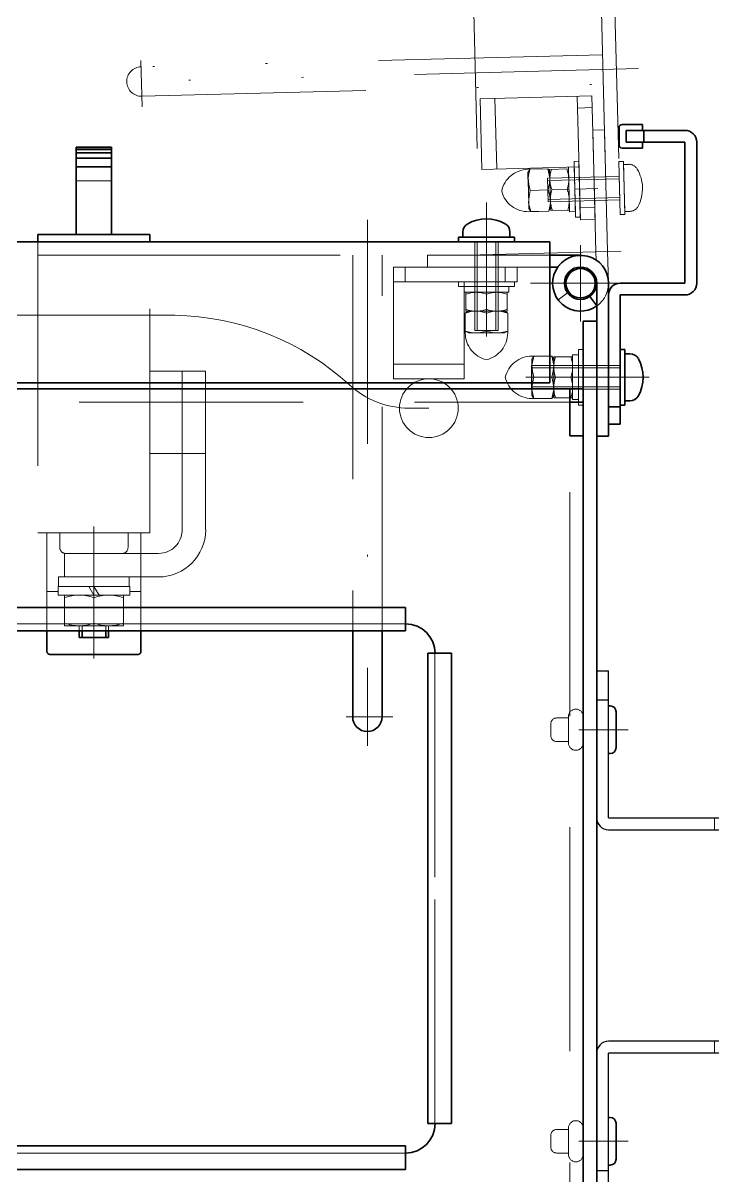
# Model space of a CAD drawing. Header units: millimetres. Extents: x 10 to 832, y 7 to 590.
# Drawn here: x 455 to 494.1, y 53.7 to 119.1 of the extents above; entities that cross this region are included whole.
import ezdxf

# ---------------------------------------------------------------- set-up
doc = ezdxf.new("R2010")
doc.units = ezdxf.units.MM
for name, pattern in [('DASHDOT', [25.3, 12.7, -6.3, 0, -6.3]), ('DASHED', [19, 12.7, -6.3]), ('DIVIDE', [31.6, 12.7, -6.3, 0, -6.3, 0, -6.3])]:
    doc.linetypes.add(name, pattern=pattern)
for name, color, linetype in [('GR1_01', 7, 'Continuous'), ('GR1_02', 7, 'Continuous'), ('GR1_04', 7, 'Continuous'), ('GR1_05', 7, 'Continuous'), ('GR1_07', 7, 'Continuous'), ('GR1_10', 7, 'Continuous'), ('GR1_11', 7, 'Continuous'), ('GR1_14', 7, 'Continuous'), ('GR1_16', 7, 'Continuous'), ('GR1_17', 7, 'Continuous')]:
    doc.layers.add(name, color=color, linetype=linetype)

# ---------------------------------------------------------------- blocks, each defined once
blk = doc.blocks.new('BLKF105')
at = {"layer": 'GR1_01', "color": 3, "linetype": 'Continuous', "lineweight": 35}
for p, q in [((403.267, 106.667), (484.833, 106.667)), ((484.833, 106.667), (484.833, 98.667)), ((402.5, 98.667), (484.833, 98.667))]:
    blk.add_line(p, q, dxfattribs=at)
at = {"layer": 'GR1_01', "color": 4, "linetype": 'DASHED', "lineweight": 13}
blk.add_line((403.267, 105.9), (484.833, 105.9), dxfattribs=at)
blk = doc.blocks.new('BLKF106')
at = {"layer": 'GR1_07', "color": 4, "linetype": 'DASHDOT', "lineweight": 13}
for p, q in [((481.25, 102.959), (481.25, 108.9)), ((486.583, 102.15), (486.583, 106.483)), ((488.75, 104.317), (483.75, 104.317)), ((484.297, 98.983), (490.297, 98.983))]:
    blk.add_line(p, q, dxfattribs=at)
at = {"layer": 'GR1_07', "color": 4, "linetype": 'DASHED', "lineweight": 13}
for p, q in [((477.917, 105.9), (477.917, 105.233)), ((484.833, 105.9), (477.917, 105.9)), ((477.917, 105.233), (484.833, 105.233))]:
    blk.add_line(p, q, dxfattribs=at)
at = {"layer": 'GR1_07', "color": 3, "linetype": 'Continuous', "lineweight": 35}
for p, q in [((484.833, 105.233), (484.833, 105.9)), ((486.583, 105.9), (484.833, 105.9)), ((484.833, 105.233), (485.292, 105.233)), ((487.5, 104.317), (487.5, 95.65)), ((488.167, 95.65), (488.167, 104.317)), ((487.5, 103.026), (487.114, 103.569)), ((487.5, 95.65), (488.167, 95.65))]:
    blk.add_line(p, q, dxfattribs=at)
for radius in [0.917, 0.833]:
    blk.add_circle((486.583, 104.317), radius, dxfattribs=at)
blk.add_arc((486.583, 104.317), 1.583, 360, 305.37654, dxfattribs=at)
blk = doc.blocks.new('BLKF107')
at = {"layer": 'GR1_02', "color": 3, "linetype": 'Continuous', "lineweight": 35}
for p, q in [((486.733, 102.167), (487.5, 102.167)), ((486.733, 102.167), (486.733, 98.333)), ((487.5, 102.167), (487.5, 40.767)), ((486.733, 98.333), (486.733, 40.767))]:
    blk.add_line(p, q, dxfattribs=at)
blk = doc.blocks.new('BLKF224')
at = {"layer": 'GR1_02', "color": 3, "linetype": 'Continuous', "lineweight": 35}
for p, q in [((439.167, 98.333), (486.733, 98.333)), ((485.967, 98.333), (485.967, 97.567)), ((486.733, 98.333), (486.733, 97.567)), ((485.967, 95.667), (485.967, 97.567)), ((485.967, 97.567), (486.733, 97.567)), ((485.967, 95.667), (486.733, 95.667)), ((486.733, 41.767), (486.733, 95.667))]:
    blk.add_line(p, q, dxfattribs=at)
at = {"layer": 'GR1_02', "color": 4, "linetype": 'DASHED', "lineweight": 13}
for p, q in [((439.167, 97.567), (485.967, 97.567)), ((485.967, 41.767), (485.967, 95.667))]:
    blk.add_line(p, q, dxfattribs=at)
blk = doc.blocks.new('BLKF255')
at = {"layer": 'GR1_05', "color": 4, "linetype": 'DASHED', "lineweight": 13}
for p, q in [((465.333, 99.33), (462.175, 99.33)), ((464, 99.33), (464, 94.663)), ((465.333, 99.33), (465.333, 90.33)), ((465.333, 94.663), (462.175, 94.663)), ((464, 94.663), (464, 90.33)), ((457.333, 88.997), (457.333, 87.663)), ((462.667, 88.997), (457.333, 88.997)), ((462.667, 87.663), (457.333, 87.663))]:
    blk.add_line(p, q, dxfattribs=at)
for radius in [1.333, 2.667]:
    blk.add_arc((462.667, 90.33), radius, 270, 0, dxfattribs=at)
blk = doc.blocks.new('BLKF319')
at = {"layer": 'GR1_01', "color": 4, "linetype": 'DASHED', "lineweight": 13}
for p, q in [((481.25, 104.104), (481.25, 105.437)), ((482.983, 105.233), (475.983, 105.233)), ((475.983, 105.233), (475.983, 98.9)), ((476.65, 105.233), (476.65, 104.4)), ((482.317, 104.4), (482.317, 105.233)), ((482.983, 104.4), (482.983, 105.233)), ((475.983, 104.4), (482.983, 104.4)), ((479.983, 104.4), (479.983, 98.9)), ((479.983, 99.733), (475.983, 99.733)), ((479.983, 98.9), (475.983, 98.9))]:
    blk.add_line(p, q, dxfattribs=at)
blk = doc.blocks.new('BLKF386')
at = {"layer": 'GR1_10', "color": 3, "linetype": 'Continuous', "lineweight": 35}
for p, q in [((489.167, 112.317), (489.167, 112.983)), ((492.5, 112.983), (489.167, 112.983)), ((490.167, 112.317), (490.167, 112.983)), ((492.5, 112.317), (489.167, 112.317)), ((492.5, 112.317), (492.5, 104.317)), ((493.167, 112.317), (493.167, 104.317)), ((492.5, 104.317), (488.833, 104.317)), ((488.167, 96.317), (488.167, 103.65)), ((492.5, 103.65), (488.833, 103.65)), ((488.833, 103.65), (489.1, 103.65)), ((488.833, 103.65), (488.833, 96.317)), ((488.167, 97.317), (488.833, 97.317)), ((488.167, 96.317), (488.833, 96.317))]:
    blk.add_line(p, q, dxfattribs=at)
at = {"layer": 'GR1_10', "color": 4, "linetype": 'DASHDOT', "lineweight": 13}
blk.add_line((489.884, 98.983), (487.217, 98.983), dxfattribs=at)
at = {"layer": 'GR1_10', "color": 3, "linetype": 'Continuous', "lineweight": 35}
for centre, start, end in [((492.5, 112.317), 0, 90), ((488.833, 103.65), 90, 180), ((492.5, 104.317), 270, 0)]:
    blk.add_arc(centre, 0.667, start, end, dxfattribs=at)
blk = doc.blocks.new('BLKF387')
at = {"layer": 'GR1_11', "color": 3, "linetype": 'Continuous', "lineweight": 35}
for p, q in [((488.767, 113.15), (488.767, 112.15)), ((488.933, 113.317), (490.1, 113.317)), ((490.1, 112.983), (490.1, 113.317)), ((489.167, 112.983), (490.1, 112.983)), ((489.167, 112.983), (489.167, 112.317)), ((488.933, 111.983), (490.1, 111.983)), ((489.167, 112.317), (490.1, 112.317)), ((490.1, 111.983), (490.1, 112.317))]:
    blk.add_line(p, q, dxfattribs=at)
for centre, start, end in [((488.933, 113.15), 90, 180), ((488.933, 112.15), 180, 270)]:
    blk.add_arc(centre, 0.167, start, end, dxfattribs=at)
blk = doc.blocks.new('BLKF432')
at = {"layer": 'GR1_02', "color": 4, "linetype": 'DASHED', "lineweight": 13}
for p, q in [((476.667, 85), (413.333, 85)), ((411.667, 56.667), (411.667, 83.333)), ((478.333, 56.667), (478.333, 83.333)), ((476.667, 55), (413.333, 55))]:
    blk.add_line(p, q, dxfattribs=at)
at = {"layer": 'GR1_02', "color": 3, "linetype": 'Continuous', "lineweight": 35}
for centre, start, end in [((413.333, 83.333), 90, 180), ((476.667, 83.333), 0, 90), ((413.333, 56.667), 180, 270), ((476.667, 56.667), 270, 0)]:
    blk.add_arc(centre, 1.667, start, end, dxfattribs=at)
blk = doc.blocks.new('BLKF433')
at = {"layer": 'GR1_11', "color": 3, "linetype": 'Continuous', "lineweight": 35}
for p, q in [((413.333, 85.933), (476.667, 85.933)), ((413.333, 85.933), (413.333, 84.6)), ((476.667, 85.933), (476.667, 84.6)), ((413.333, 84.6), (476.667, 84.6))]:
    blk.add_line(p, q, dxfattribs=at)
at = {"layer": 'GR1_11', "color": 4, "linetype": 'DASHED', "lineweight": 13}
blk.add_line((413.333, 85), (476.667, 85), dxfattribs=at)
blk = doc.blocks.new('BLKF434')
at = {"layer": 'GR1_11', "color": 3, "linetype": 'Continuous', "lineweight": 35}
for p, q in [((477.933, 83.333), (477.933, 56.667)), ((479.267, 83.333), (477.933, 83.333)), ((479.267, 83.333), (479.267, 56.667)), ((479.267, 56.667), (477.933, 56.667))]:
    blk.add_line(p, q, dxfattribs=at)
at = {"layer": 'GR1_11', "color": 4, "linetype": 'DASHED', "lineweight": 13}
blk.add_line((478.333, 83.333), (478.333, 56.667), dxfattribs=at)
blk = doc.blocks.new('BLKF435')
at = {"layer": 'GR1_11', "color": 3, "linetype": 'Continuous', "lineweight": 35}
for p, q in [((413.333, 55.4), (476.667, 55.4)), ((413.333, 54.067), (413.333, 55.4)), ((476.667, 54.067), (476.667, 55.4)), ((413.333, 54.067), (476.667, 54.067))]:
    blk.add_line(p, q, dxfattribs=at)
at = {"layer": 'GR1_11', "color": 4, "linetype": 'DASHED', "lineweight": 13}
blk.add_line((413.333, 55), (476.667, 55), dxfattribs=at)
blk = doc.blocks.new('BLKF446')
at = {"layer": 'GR1_04', "color": 4, "linetype": 'DASHED', "lineweight": 13}
for p, q in [((457.067, 90.167), (457.067, 89.33)), ((460.933, 90.167), (460.933, 89.33)), ((457.4, 88.997), (460.6, 88.997))]:
    blk.add_line(p, q, dxfattribs=at)
for centre, start, end in [((457.4, 89.33), 180, 270), ((460.6, 89.33), 270, 0)]:
    blk.add_arc(centre, 0.333, start, end, dxfattribs=at)
blk = doc.blocks.new('BLKF447')
at = {"layer": 'GR1_04', "color": 4, "linetype": 'DASHED', "lineweight": 13}
for p, q in [((458.167, 84.897), (458.167, 84.6)), ((458.333, 84.897), (458.333, 84.6)), ((459.667, 84.897), (459.667, 84.6)), ((459.833, 84.897), (459.833, 84.6))]:
    blk.add_line(p, q, dxfattribs=at)
at = {"layer": 'GR1_04', "color": 3, "linetype": 'Continuous', "lineweight": 35}
for p, q in [((458.167, 84.6), (458.167, 84.233)), ((458.333, 84.6), (458.333, 84.233)), ((459.667, 84.6), (459.667, 84.233)), ((459.833, 84.6), (459.833, 84.233)), ((459.833, 84.233), (458.167, 84.233))]:
    blk.add_line(p, q, dxfattribs=at)
blk = doc.blocks.new('BLKF448')
at = {"layer": 'GR1_04', "color": 4, "linetype": 'DASHED', "lineweight": 13}
for p, q in [((457, 87.13), (457, 87.663)), ((457, 87.663), (461, 87.663)), ((461, 87.663), (461, 87.13)), ((456.967, 86.63), (456.967, 87.13)), ((456.967, 87.13), (461.033, 87.13)), ((461, 87.13), (457, 87.13)), ((459, 86.63), (458.711, 87.13)), ((459.289, 86.63), (459, 87.13)), ((461.033, 87.13), (461.033, 86.63)), ((461.033, 86.63), (456.967, 86.63)), ((457.333, 84.897), (457.333, 86.63)), ((457.333, 86.63), (460.667, 86.63)), ((459, 85.046), (459, 86.63)), ((460.667, 86.63), (460.667, 84.897)), ((460.667, 84.897), (457.333, 84.897))]:
    blk.add_line(p, q, dxfattribs=at)
for centre, start, end in [((458.167, 84.223), 69.74384, 110.25616), ((459.833, 84.223), 69.74384, 110.25616), ((458.167, 87.304), 249.74384, 290.25616), ((459.833, 87.304), 249.74384, 290.25616)]:
    blk.add_arc(centre, 2.407, start, end, dxfattribs=at)
blk = doc.blocks.new('BLKF445')
at = {"layer": 'GR1_04', "color": 3, "linetype": 'Continuous', "lineweight": 35}
for p, q in [((458, 107.083), (458, 112.04)), ((458, 112.04), (460, 112.04)), ((460, 112.007), (458, 112.007)), ((460, 111.907), (458, 111.907)), ((460, 112.04), (460, 107.083)), ((460, 111.707), (458, 111.707)), ((460, 111.407), (458, 111.407)), ((460, 110.907), (458, 110.907)), ((462.175, 107.083), (455.825, 107.083)), ((455.825, 107.083), (455.825, 106.667)), ((462.175, 106.667), (462.175, 107.083)), ((456.333, 84.6), (456.333, 83.433)), ((461.667, 84.6), (461.667, 83.433)), ((456.5, 83.267), (461.5, 83.267))]:
    blk.add_line(p, q, dxfattribs=at)
at = {"layer": 'GR1_04', "color": 4, "linetype": 'DASHED', "lineweight": 13}
for p, q in [((458, 110.125), (460, 110.125)), ((455.817, 107.083), (455.825, 107.083)), ((455.825, 106.667), (455.825, 90.167)), ((462.175, 90.167), (462.175, 106.667)), ((455.825, 105.9), (462.175, 105.9)), ((455.825, 90.167), (462.175, 90.167)), ((456.333, 90.167), (456.333, 84.6)), ((461.667, 90.167), (461.667, 84.6)), ((456.333, 86.833), (456.967, 86.833)), ((461.033, 86.833), (461.667, 86.833))]:
    blk.add_line(p, q, dxfattribs=at)
at = {"layer": 'GR1_04', "color": 4, "linetype": 'DASHDOT', "lineweight": 13}
blk.add_line((459, 90.529), (459, 83.036), dxfattribs=at)
at = {"layer": 'GR1_04', "color": 3, "linetype": 'Continuous', "lineweight": 35}
for centre, start, end in [((456.5, 83.433), 180, 270), ((461.5, 83.433), 270, 360)]:
    blk.add_arc(centre, 0.167, start, end, dxfattribs=at)
at = {"layer": 'GR1_04', "color": 4, "linetype": 'DASHED', "lineweight": 13}
for name in ['BLKF446', 'BLKF448']:
    blk.add_blockref(name, (0, 0), dxfattribs=at)
at = {"layer": 'GR1_04', "color": 3, "linetype": 'Continuous', "lineweight": 35}
blk.add_blockref('BLKF447', (0, 0), dxfattribs=at)
blk = doc.blocks.new('BLKF460')
at = {"layer": 'GR1_17', "color": 4, "linetype": 'DIVIDE', "lineweight": 13}
blk.add_line((463.588, 102.5), (435, 102.5), dxfattribs=at)
for centre, radius, start, end in [((435, 95.5), 7, 90, 270), ((443, 95.5), 7, 90, 270), ((451, 95.5), 7, 90, 270), ((463.333, 87.502), 15, 47.43909, 89.02767), ((476.861, 102.233), 5, 227.43909, 270)]:
    blk.add_arc(centre, radius, start, end, dxfattribs=at)
blk = doc.blocks.new('BLKF470')
at = {"layer": 'GR1_01', "color": 4, "linetype": 'DASHED', "lineweight": 13}
for p, q in [((473.667, 105.9), (473.667, 84.6)), ((475.333, 84.6), (475.333, 105.9))]:
    blk.add_line(p, q, dxfattribs=at)
at = {"layer": 'GR1_01', "color": 3, "linetype": 'Continuous', "lineweight": 35}
for p, q in [((473.667, 84.6), (473.667, 79.733)), ((475.333, 79.733), (475.333, 84.6))]:
    blk.add_line(p, q, dxfattribs=at)
blk.add_arc((474.5, 79.733), 0.833, 180, 0, dxfattribs=at)
blk = doc.blocks.new('BLKF469')
at = {"layer": 'GR1_01', "color": 4, "linetype": 'DASHDOT', "lineweight": 13}
for p, q in [((474.5, 107.917), (474.5, 78.091)), ((473.299, 79.733), (475.944, 79.733))]:
    blk.add_line(p, q, dxfattribs=at)
at = {"layer": 'GR1_01', "color": 3, "linetype": 'Continuous', "lineweight": 35}
blk.add_blockref('BLKF470', (0, 0), dxfattribs=at)
blk = doc.blocks.new('BLKF472')
at = {"layer": 'GR1_01', "color": 4, "linetype": 'DIVIDE', "lineweight": 13}
for p, q in [((487.828, 117.27), (461.67, 116.585)), ((461.714, 114.919), (487.872, 115.604))]:
    blk.add_line(p, q, dxfattribs=at)
blk.add_arc((461.692, 115.752), 0.833, 91.5, 271.5, dxfattribs=at)
blk = doc.blocks.new('BLKF471')
at = {"layer": 'GR1_01', "color": 4, "linetype": 'DIVIDE', "lineweight": 13}
for p, q in [((489.866, 116.49), (460.05, 115.709)), ((461.661, 116.952), (461.73, 114.309))]:
    blk.add_line(p, q, dxfattribs=at)
blk.add_blockref('BLKF472', (0, 0), dxfattribs=at)
blk = doc.blocks.new('BLKF555')
at = {"layer": 'GR1_10', "color": 3, "linetype": 'Continuous', "lineweight": 25}
for p, q in [((487.5, 82.333), (488.167, 82.333)), ((487.5, 82.333), (487.5, 74)), ((488.167, 74), (488.167, 82.333)), ((488.167, 80.667), (487.5, 80.667)), ((488.167, 74), (496.833, 74)), ((488.167, 73.333), (496.833, 73.333)), ((496.833, 73.333), (496.833, 61.333)), ((497.5, 73.333), (497.5, 61.333)), ((496.833, 61.333), (488.167, 61.333)), ((487.5, 52.333), (487.5, 60.667)), ((496.833, 60.667), (488.167, 60.667)), ((488.167, 52.333), (488.167, 60.667)), ((487.5, 54), (488.167, 54)), ((488.167, 52.333), (487.5, 52.333))]:
    blk.add_line(p, q, dxfattribs=at)
at = {"layer": 'GR1_10', "color": 4, "linetype": 'DASHED', "lineweight": 13}
for p, q in [((494.167, 74), (494.167, 73.333)), ((496.833, 70.667), (497.5, 70.667)), ((496.833, 64), (497.5, 64)), ((494.167, 61.333), (494.167, 60.667))]:
    blk.add_line(p, q, dxfattribs=at)
at = {"layer": 'GR1_10', "color": 3, "linetype": 'Continuous', "lineweight": 25}
for centre, start, end in [((488.167, 74), 180, 270), ((496.833, 73.333), 0, 90), ((488.167, 60.667), 90, 180), ((496.833, 61.333), 270, 0)]:
    blk.add_arc(centre, 0.667, start, end, dxfattribs=at)
blk = doc.blocks.new('BLKF554')
at = {"layer": 'GR1_10', "color": 4, "linetype": 'DASHDOT', "lineweight": 13}
for p, q in [((486.483, 79), (489.283, 79)), ((486.483, 55.667), (489.283, 55.667))]:
    blk.add_line(p, q, dxfattribs=at)
at = {"layer": 'GR1_10', "color": 3, "linetype": 'Continuous', "lineweight": 25}
blk.add_blockref('BLKF555', (0, 0), dxfattribs=at)
blk = doc.blocks.new('BLKF579')
at = {"layer": 'GR1_10', "color": 4, "linetype": 'DASHDOT', "lineweight": 13}
blk.add_line((481.25, 108.3), (481.25, 101.3), dxfattribs=at)
at = {"layer": 'GR1_10', "color": 3, "linetype": 'Continuous', "lineweight": 35}
for p, q in [((479.917, 106.933), (479.917, 107.219)), ((482.583, 106.933), (482.583, 107.219)), ((479.667, 106.933), (479.667, 106.667)), ((482.833, 106.933), (479.667, 106.933)), ((479.667, 106.667), (482.833, 106.667)), ((479.917, 106.933), (482.583, 106.933)), ((482.833, 106.667), (482.833, 106.933))]:
    blk.add_line(p, q, dxfattribs=at)
at = {"layer": 'GR1_10', "color": 4, "linetype": 'DASHED', "lineweight": 13}
for p, q in [((480.583, 106.667), (480.583, 101.642)), ((480.583, 106.667), (481.917, 106.667)), ((480.717, 106.667), (480.717, 101.642)), ((481.783, 106.667), (481.783, 101.642)), ((481.917, 106.667), (481.917, 101.642)), ((480.583, 101.642), (481.917, 101.642))]:
    blk.add_line(p, q, dxfattribs=at)
at = {"layer": 'GR1_10', "color": 3, "linetype": 'Continuous', "lineweight": 35}
for centre, radius, start, end in [((481.25, 105.8), 2.167, 60.84463, 119.15537), ((480.458, 107.219), 0.542, 119.15537, 180), ((482.042, 107.219), 0.542, 360, 60.84463)]:
    blk.add_arc(centre, radius, start, end, dxfattribs=at)
blk = doc.blocks.new('BLKF580')
at = {"layer": 'GR1_10', "color": 3, "linetype": 'Continuous', "lineweight": 35}
for p, q in [((488.833, 97.4), (488.833, 100.567)), ((488.833, 100.567), (489.1, 100.567)), ((489.1, 100.567), (489.1, 97.4)), ((489.1, 100.317), (489.386, 100.317)), ((489.1, 97.65), (489.1, 100.317)), ((489.1, 97.4), (488.833, 97.4)), ((489.1, 97.65), (489.386, 97.65))]:
    blk.add_line(p, q, dxfattribs=at)
at = {"layer": 'GR1_10', "color": 4, "linetype": 'DASHED', "lineweight": 13}
for p, q in [((488.833, 99.65), (483.808, 99.65)), ((483.808, 98.317), (483.808, 99.65)), ((488.833, 99.517), (483.808, 99.517)), ((488.833, 98.317), (488.833, 99.65)), ((488.833, 98.45), (483.808, 98.45)), ((488.833, 98.317), (483.808, 98.317))]:
    blk.add_line(p, q, dxfattribs=at)
at = {"layer": 'GR1_10', "color": 4, "linetype": 'DASHDOT', "lineweight": 13}
blk.add_line((490.467, 98.983), (483.475, 98.983), dxfattribs=at)
at = {"layer": 'GR1_10', "color": 3, "linetype": 'Continuous', "lineweight": 35}
for centre, radius, start, end in [((489.386, 99.775), 0.542, 29.15537, 90), ((487.967, 98.983), 2.167, 330.84463, 29.15537), ((489.386, 98.192), 0.542, 270, 330.84463)]:
    blk.add_arc(centre, radius, start, end, dxfattribs=at)
blk = doc.blocks.new('BLKF582')
at = {"layer": 'GR1_10', "color": 4, "linetype": 'DASHED', "lineweight": 13}
for p, q in [((483.937, 100.186), (483.829, 100)), ((483.829, 100.186), (484.959, 100.186)), ((483.937, 100.186), (483.858, 99.842)), ((483.937, 100.186), (484.959, 100.186)), ((485.067, 100), (484.959, 100.186)), ((484.959, 100.186), (485.038, 99.842)), ((483.829, 100), (483.829, 99.839)), ((483.858, 99.842), (483.829, 99.678)), ((483.829, 99.839), (483.829, 98.983)), ((483.829, 99.678), (483.859, 99.325)), ((485.067, 99.678), (485.037, 99.325)), ((485.038, 99.842), (485.067, 99.678)), ((485.067, 100), (485.067, 99.839)), ((485.067, 99.839), (485.067, 98.983)), ((483.829, 98.128), (483.829, 98.983)), ((483.859, 99.325), (483.937, 98.983)), ((483.859, 98.641), (483.937, 98.983)), ((483.937, 98.983), (484.959, 98.983)), ((483.937, 98.983), (484.959, 98.983)), ((485.037, 99.325), (484.959, 98.983)), ((485.037, 98.641), (484.959, 98.983)), ((485.067, 98.128), (485.067, 98.983)), ((483.829, 98.289), (483.859, 98.641)), ((483.858, 98.125), (483.829, 98.289)), ((483.829, 97.967), (483.829, 98.128)), ((483.937, 97.78), (483.858, 98.125)), ((484.959, 97.78), (485.038, 98.125)), ((485.067, 98.289), (485.037, 98.641)), ((485.038, 98.125), (485.067, 98.289)), ((485.067, 97.967), (485.067, 98.128)), ((483.937, 97.78), (483.829, 97.967)), ((483.829, 97.78), (484.959, 97.78)), ((483.937, 97.78), (484.959, 97.78)), ((485.067, 97.967), (484.959, 97.78))]:
    blk.add_line(p, q, dxfattribs=at)
blk = doc.blocks.new('BLKF581')
at = {"layer": 'GR1_10', "color": 4, "linetype": 'DASHED', "lineweight": 13}
for centre, start, end in [((483.829, 98.634), 90, 167.00131), ((483.829, 99.332), 192.99869, 270)]:
    blk.add_arc(centre, 1.552, start, end, dxfattribs=at)
blk.add_blockref('BLKF582', (0, 0), dxfattribs=at)
blk = doc.blocks.new('BLKF583')
at = {"layer": 'GR1_10', "color": 4, "linetype": 'DASHED', "lineweight": 13}
for p, q in [((485.067, 100.15), (485.067, 97.817)), ((486.133, 100.15), (485.067, 100.15)), ((486.133, 100.25), (486.133, 97.717)), ((486.467, 100.25), (486.133, 100.25)), ((486.133, 97.817), (486.133, 100.15)), ((486.467, 100.567), (486.467, 97.4)), ((486.733, 100.567), (486.467, 100.567)), ((486.467, 97.717), (486.467, 100.25)), ((486.733, 97.4), (486.733, 100.567)), ((485.171, 98.983), (486.133, 98.983)), ((485.067, 97.817), (486.133, 97.817)), ((486.133, 97.717), (486.467, 97.717)), ((486.467, 97.4), (486.733, 97.4))]:
    blk.add_line(p, q, dxfattribs=at)
for centre, start, end in [((486.752, 99.567), 159.74384, 200.25616), ((484.448, 99.567), 339.74384, 20.25616), ((486.752, 98.4), 159.74384, 200.25616), ((484.448, 98.4), 339.74384, 20.25616)]:
    blk.add_arc(centre, 1.685, start, end, dxfattribs=at)
blk = doc.blocks.new('BLKF585')
at = {"layer": 'GR1_10', "color": 4, "linetype": 'DASHED', "lineweight": 13}
for p, q in [((480.233, 102.733), (480.047, 102.626)), ((480.047, 102.626), (480.392, 102.705)), ((480.233, 102.733), (480.394, 102.733)), ((480.392, 102.705), (480.556, 102.733)), ((480.394, 102.733), (481.25, 102.733)), ((480.556, 102.733), (480.908, 102.704)), ((480.908, 102.704), (481.25, 102.626)), ((482.106, 102.733), (481.25, 102.733)), ((481.592, 102.704), (481.25, 102.626)), ((481.944, 102.733), (481.592, 102.704)), ((482.108, 102.705), (481.944, 102.733)), ((482.267, 102.733), (482.106, 102.733)), ((482.453, 102.626), (482.108, 102.705)), ((482.267, 102.733), (482.453, 102.626)), ((480.047, 101.603), (480.047, 102.626)), ((480.047, 101.496), (480.047, 102.626)), ((481.25, 101.603), (481.25, 102.626)), ((481.25, 101.603), (481.25, 102.626)), ((482.453, 101.496), (482.453, 102.626)), ((482.453, 101.603), (482.453, 102.626)), ((480.047, 101.603), (480.233, 101.496)), ((480.047, 101.603), (480.392, 101.525)), ((480.233, 101.496), (480.394, 101.496)), ((480.392, 101.525), (480.556, 101.496)), ((480.394, 101.496), (481.25, 101.496)), ((480.556, 101.496), (480.908, 101.525)), ((480.908, 101.525), (481.25, 101.603)), ((481.592, 101.525), (481.25, 101.603)), ((482.106, 101.496), (481.25, 101.496)), ((481.944, 101.496), (481.592, 101.525)), ((482.108, 101.525), (481.944, 101.496)), ((482.267, 101.496), (482.106, 101.496)), ((482.453, 101.603), (482.108, 101.525)), ((482.453, 101.603), (482.267, 101.496))]:
    blk.add_line(p, q, dxfattribs=at)
blk = doc.blocks.new('BLKF584')
at = {"layer": 'GR1_10', "color": 4, "linetype": 'DASHED', "lineweight": 13}
for centre, start, end in [((481.599, 101.496), 180, 257.00131), ((480.901, 101.496), 282.99869, 0)]:
    blk.add_arc(centre, 1.552, start, end, dxfattribs=at)
blk.add_blockref('BLKF585', (0, 0), dxfattribs=at)
blk = doc.blocks.new('BLKF586')
at = {"layer": 'GR1_10', "color": 4, "linetype": 'DASHED', "lineweight": 13}
for p, q in [((482.833, 104.4), (479.667, 104.4)), ((479.667, 104.4), (479.667, 104.133)), ((479.667, 104.133), (482.833, 104.133)), ((482.517, 104.133), (479.983, 104.133)), ((479.983, 104.133), (479.983, 103.8)), ((482.517, 103.8), (482.517, 104.133)), ((482.833, 104.133), (482.833, 104.4)), ((479.983, 103.8), (482.517, 103.8)), ((482.417, 103.8), (480.083, 103.8)), ((480.083, 103.8), (480.083, 102.733)), ((481.25, 102.838), (481.25, 103.8)), ((482.417, 102.733), (482.417, 103.8)), ((480.083, 102.733), (482.417, 102.733))]:
    blk.add_line(p, q, dxfattribs=at)
for centre, start, end in [((480.667, 102.115), 69.74384, 110.25616), ((481.833, 102.115), 69.74384, 110.25616), ((480.667, 104.418), 249.74384, 290.25616), ((481.833, 104.418), 249.74384, 290.25616)]:
    blk.add_arc(centre, 1.685, start, end, dxfattribs=at)
blk = doc.blocks.new('BLKF604')
at = {"layer": 'GR1_14', "color": 4, "linetype": 'DIVIDE', "lineweight": 13}
for p, q in [((487.222, 114.937), (480.891, 114.771)), ((480.996, 110.773), (480.891, 114.771)), ((481.829, 110.794), (481.724, 114.793)), ((486.389, 114.915), (486.572, 107.918)), ((487.405, 107.939), (487.222, 114.937)), ((487.24, 114.271), (486.407, 114.249)), ((486.494, 110.917), (480.996, 110.773)), ((486.231, 109.643), (487.564, 109.678)), ((486.555, 108.584), (487.388, 108.606)), ((486.572, 107.918), (487.405, 107.939))]:
    blk.add_line(p, q, dxfattribs=at)
blk = doc.blocks.new('BLKF607')
at = {"layer": 'GR1_14', "color": 4, "linetype": 'DIVIDE', "lineweight": 13}
for p, q in [((483.593, 110.777), (484.722, 110.806)), ((483.7, 110.78), (483.597, 110.591)), ((483.597, 110.591), (483.602, 110.43)), ((483.7, 110.78), (483.63, 110.433)), ((483.7, 110.78), (484.722, 110.806)), ((484.834, 110.623), (484.722, 110.806)), ((484.722, 110.806), (484.81, 110.464)), ((484.834, 110.623), (484.839, 110.462)), ((483.602, 110.43), (483.624, 109.574)), ((483.63, 110.433), (483.606, 110.269)), ((483.606, 110.269), (483.644, 109.917)), ((483.644, 109.917), (483.731, 109.577)), ((484.823, 109.948), (484.754, 109.604)), ((484.81, 110.464), (484.843, 110.301)), ((484.843, 110.301), (484.823, 109.948)), ((484.839, 110.462), (484.861, 109.607)), ((483.646, 108.719), (483.624, 109.574)), ((483.642, 108.88), (483.662, 109.233)), ((483.662, 109.233), (483.731, 109.577)), ((483.731, 109.577), (484.754, 109.604)), ((483.731, 109.577), (484.754, 109.604)), ((484.841, 109.264), (484.754, 109.604)), ((484.879, 108.912), (484.841, 109.264)), ((484.883, 108.751), (484.861, 109.607)), ((483.675, 108.717), (483.642, 108.88)), ((483.651, 108.558), (483.646, 108.719)), ((483.763, 108.375), (483.651, 108.558)), ((483.763, 108.375), (483.675, 108.717)), ((484.785, 108.401), (484.855, 108.748)), ((484.888, 108.59), (484.785, 108.401)), ((484.855, 108.748), (484.879, 108.912)), ((484.888, 108.59), (484.883, 108.751)), ((483.656, 108.372), (484.785, 108.401)), ((483.763, 108.375), (484.785, 108.401))]:
    blk.add_line(p, q, dxfattribs=at)
blk = doc.blocks.new('BLKF606')
at = {"layer": 'GR1_14', "color": 4, "linetype": 'DIVIDE', "lineweight": 13}
for centre, start, end in [((483.633, 109.225), 91.5, 168.50131), ((483.615, 109.923), 194.49869, 271.5)]:
    blk.add_arc(centre, 1.552, start, end, dxfattribs=at)
blk.add_blockref('BLKF607', (0, 0), dxfattribs=at)
blk = doc.blocks.new('BLKF608')
at = {"layer": 'GR1_14', "color": 4, "linetype": 'DIVIDE', "lineweight": 13}
for p, q in [((486.486, 111.233), (486.219, 111.226)), ((486.219, 111.226), (486.302, 108.061)), ((486.568, 108.068), (486.486, 111.233)), ((485.897, 110.801), (484.83, 110.773)), ((484.83, 110.773), (484.891, 108.44)), ((486.227, 110.91), (485.894, 110.901)), ((485.894, 110.901), (485.96, 108.368)), ((485.958, 108.468), (485.897, 110.801)), ((486.294, 108.377), (486.227, 110.91)), ((484.965, 109.609), (485.927, 109.635)), ((484.891, 108.44), (485.958, 108.468)), ((485.96, 108.368), (486.294, 108.377)), ((486.302, 108.061), (486.568, 108.068))]:
    blk.add_line(p, q, dxfattribs=at)
for centre, start, end in [((486.53, 110.234), 161.24384, 201.75616), ((484.228, 110.174), 341.24384, 21.75616), ((486.56, 109.068), 161.24384, 201.75616), ((484.258, 109.007), 341.24384, 21.75616)]:
    blk.add_arc(centre, 1.685, start, end, dxfattribs=at)
blk = doc.blocks.new('BLKF609')
at = {"layer": 'GR1_14', "color": 4, "linetype": 'DIVIDE', "lineweight": 13}
for p, q in [((478.734, 188.223), (480.889, 105.918)), ((485.985, 187.646), (488.12, 106.108)), ((486.752, 187.666), (488.887, 106.128)), ((488.887, 106.128), (480.889, 105.918))]:
    blk.add_line(p, q, dxfattribs=at)
blk = doc.blocks.new('BLKF610')
at = {"layer": 'GR1_14', "color": 4, "linetype": 'DIVIDE', "lineweight": 13}
for p, q in [((487.939, 113.022), (487.273, 113.004)), ((487.273, 113.004), (487.454, 106.09)), ((488.12, 106.108), (487.939, 113.022)), ((487.454, 106.09), (488.12, 106.108)), ((487.454, 106.09), (487.466, 105.631)), ((488.166, 104.358), (488.12, 106.108)), ((485.317, 103.367), (485.85, 103.767))]:
    blk.add_line(p, q, dxfattribs=at)
for radius in [0.917, 0.833]:
    blk.add_circle((486.583, 104.317), radius, dxfattribs=at)
blk.add_arc((486.583, 104.317), 1.583, 271.5, 216.87654, dxfattribs=at)
blk = doc.blocks.new('BLKF611')
at = {"layer": 'GR1_14', "color": 4, "linetype": 'DIVIDE', "lineweight": 13}
for p, q in [((489.02, 111.216), (488.754, 111.209)), ((488.754, 111.209), (488.832, 108.21)), ((489.099, 108.217), (489.02, 111.216)), ((489.025, 111.05), (489.31, 111.057)), ((489.025, 111.05), (489.094, 108.384)), ((488.775, 110.376), (484.71, 110.27)), ((484.71, 110.27), (484.745, 108.937)), ((488.779, 110.243), (484.714, 110.136)), ((488.775, 110.376), (488.81, 109.043)), ((488.807, 109.177), (484.742, 109.07)), ((488.81, 109.043), (484.745, 108.937)), ((488.832, 108.21), (489.099, 108.217)), ((489.094, 108.384), (489.38, 108.391))]:
    blk.add_line(p, q, dxfattribs=at)
for centre, radius, start, end in [((489.324, 110.516), 0.542, 30.65537, 91.5), ((487.927, 109.687), 2.167, 332.34463, 30.65537), ((489.366, 108.933), 0.542, 271.5, 332.34463)]:
    blk.add_arc(centre, radius, start, end, dxfattribs=at)
blk = doc.blocks.new('BLKF605')
at = {"layer": 'GR1_14', "color": 4, "linetype": 'DIVIDE', "lineweight": 13}
for name in ['BLKF609', 'BLKF610', 'BLKF611', 'BLKF608', 'BLKF606']:
    blk.add_blockref(name, (0, 0), dxfattribs=at)
blk = doc.blocks.new('BLKF587')
at = {"layer": 'GR1_14', "color": 4, "linetype": 'DIVIDE', "lineweight": 13}
for name in ['BLKF605', 'BLKF604']:
    blk.add_blockref(name, (0, 0), dxfattribs=at)
blk = doc.blocks.new('BLKF626')
at = {"layer": 'GR1_10', "color": 4, "linetype": 'DASHED', "lineweight": 13}
for p, q in [((485.9, 78.25), (485.9, 79.75)), ((486.733, 78.25), (486.733, 79.75)), ((484.898, 78.667), (484.898, 79.333)), ((485.231, 79.667), (485.679, 79.667)), ((485.679, 79.667), (485.9, 79.667)), ((485.231, 78.333), (485.679, 78.333)), ((485.679, 78.333), (485.9, 78.333))]:
    blk.add_line(p, q, dxfattribs=at)
at = {"layer": 'GR1_10', "color": 3, "linetype": 'Continuous', "lineweight": 35}
for p, q in [((488.267, 80.35), (488.167, 80.35)), ((488.6, 77.983), (488.6, 80.017)), ((488.267, 77.65), (488.167, 77.65))]:
    blk.add_line(p, q, dxfattribs=at)
at = {"layer": 'GR1_10', "color": 4, "linetype": 'DASHED', "lineweight": 13}
for centre, radius, start, end in [((486.317, 79.75), 0.417, 0, 180), ((485.231, 79.333), 0.333, 90, 180), ((485.231, 78.667), 0.333, 180, 270), ((486.317, 78.25), 0.417, 180, 0)]:
    blk.add_arc(centre, radius, start, end, dxfattribs=at)
at = {"layer": 'GR1_10', "color": 3, "linetype": 'Continuous', "lineweight": 35}
for centre, start, end in [((488.267, 80.017), 0, 90), ((488.267, 77.983), 270, 0)]:
    blk.add_arc(centre, 0.333, start, end, dxfattribs=at)
blk = doc.blocks.new('BLKF627')
at = {"layer": 'GR1_10', "color": 3, "linetype": 'Continuous', "lineweight": 35}
for p, q in [((488.267, 57.017), (488.167, 57.017)), ((488.6, 54.65), (488.6, 56.683)), ((488.267, 54.317), (488.167, 54.317))]:
    blk.add_line(p, q, dxfattribs=at)
at = {"layer": 'GR1_10', "color": 4, "linetype": 'DASHED', "lineweight": 13}
for p, q in [((485.231, 56.333), (485.679, 56.333)), ((485.679, 56.333), (485.9, 56.333)), ((485.9, 54.917), (485.9, 56.417)), ((486.733, 54.917), (486.733, 56.417)), ((484.898, 55.333), (484.898, 56)), ((485.231, 55), (485.679, 55)), ((485.679, 55), (485.9, 55))]:
    blk.add_line(p, q, dxfattribs=at)
at = {"layer": 'GR1_10', "color": 3, "linetype": 'Continuous', "lineweight": 35}
for centre, start, end in [((488.267, 56.683), 0, 90), ((488.267, 54.65), 270, 0)]:
    blk.add_arc(centre, 0.333, start, end, dxfattribs=at)
at = {"layer": 'GR1_10', "color": 4, "linetype": 'DASHED', "lineweight": 13}
for centre, radius, start, end in [((485.231, 56), 0.333, 90, 180), ((486.317, 56.417), 0.417, 0, 180), ((485.231, 55.333), 0.333, 180, 270), ((486.317, 54.917), 0.417, 180, 0)]:
    blk.add_arc(centre, radius, start, end, dxfattribs=at)

msp = doc.modelspace()

# ---------------------------------------------------------------- linework, layer by layer
at = {"layer": 'GR1_14', "color": 4, "linetype": 'DIVIDE', "lineweight": 13}
msp.add_arc((486.583, 104.317), 84.273, 95.34422, 183.84422, dxfattribs=at)
at = {"layer": 'GR1_16', "color": 4, "linetype": 'Continuous', "lineweight": 13}
msp.add_arc((481.079, 98.667), 95.1, 91.5, 180, dxfattribs=at)
at = {"layer": 'GR1_17', "color": 4, "linetype": 'DIVIDE', "lineweight": 13}
msp.add_line((477.983, 97.233), (476.861, 97.233), dxfattribs=at)
msp.add_circle((477.983, 97.233), 1.667, dxfattribs=at)

# ---------------------------------------------------------------- block references
at = {"layer": 'GR1_01', "color": 4, "linetype": 'DIVIDE', "lineweight": 13}
msp.add_blockref('BLKF471', (0, 0), dxfattribs=at)
at = {"layer": 'GR1_01', "color": 4, "linetype": 'DASHDOT', "lineweight": 13}
msp.add_blockref('BLKF469', (0, 0), dxfattribs=at)
at = {"layer": 'GR1_01', "color": 3, "linetype": 'Continuous', "lineweight": 35}
msp.add_blockref('BLKF105', (0, 0), dxfattribs=at)
at = {"layer": 'GR1_01', "color": 4, "linetype": 'DASHED', "lineweight": 13}
msp.add_blockref('BLKF319', (0, 0), dxfattribs=at)
at = {"layer": 'GR1_02', "color": 3, "linetype": 'Continuous', "lineweight": 35}
for name in ['BLKF107', 'BLKF224']:
    msp.add_blockref(name, (0, 0), dxfattribs=at)
at = {"layer": 'GR1_02', "color": 3, "linetype": 'DASHED', "lineweight": 13}
msp.add_blockref('BLKF432', (0, 0), dxfattribs=at)
at = {"layer": 'GR1_04', "color": 3, "linetype": 'Continuous', "lineweight": 35}
msp.add_blockref('BLKF445', (0, 0), dxfattribs=at)
at = {"layer": 'GR1_05', "color": 4, "linetype": 'DASHED', "lineweight": 13}
msp.add_blockref('BLKF255', (0, 0), dxfattribs=at)
at = {"layer": 'GR1_07', "color": 3, "linetype": 'Continuous', "lineweight": 35}
msp.add_blockref('BLKF106', (0, 0), dxfattribs=at)
at = {"layer": 'GR1_10', "color": 3, "linetype": 'Continuous', "lineweight": 35}
for name in ['BLKF386', 'BLKF579', 'BLKF580']:
    msp.add_blockref(name, (0, 0), dxfattribs=at)
at = {"layer": 'GR1_10', "color": 4, "linetype": 'DASHED', "lineweight": 13}
for name in ['BLKF586', 'BLKF584', 'BLKF581', 'BLKF583', 'BLKF626', 'BLKF627']:
    msp.add_blockref(name, (0, 0), dxfattribs=at)
at = {"layer": 'GR1_10', "color": 4, "linetype": 'DASHDOT', "lineweight": 13}
msp.add_blockref('BLKF554', (0, 0), dxfattribs=at)
at = {"layer": 'GR1_11', "color": 3, "linetype": 'Continuous', "lineweight": 35}
for name in ['BLKF387', 'BLKF433', 'BLKF434', 'BLKF435']:
    msp.add_blockref(name, (0, 0), dxfattribs=at)
at = {"layer": 'GR1_14', "color": 4, "linetype": 'DIVIDE', "lineweight": 13}
msp.add_blockref('BLKF587', (0, 0), dxfattribs=at)
at = {"layer": 'GR1_17', "color": 4, "linetype": 'DIVIDE', "lineweight": 13}
msp.add_blockref('BLKF460', (0, 0), dxfattribs=at)

doc.saveas('drawing.dxf')
